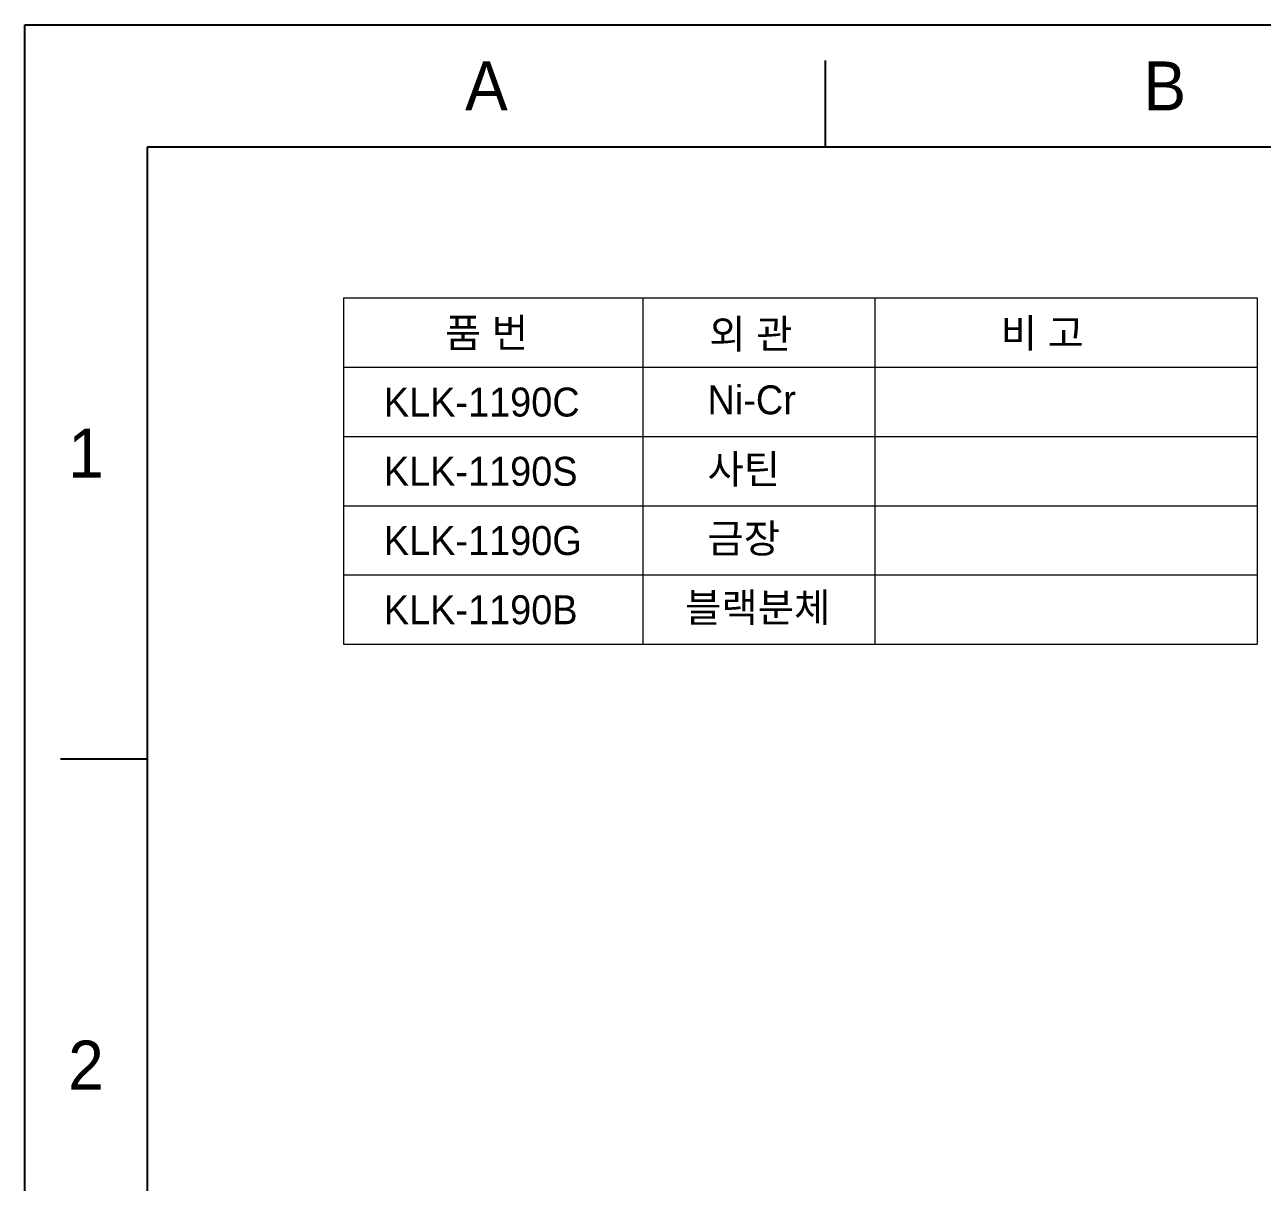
# Model space of a CAD drawing. Extents: x 8750 to 9170, y -15794 to -15200.
# Drawn here: x 8749.8 to 8892.7, y -15333.4 to -15199.7 of the extents above; entities that cross this region are included whole.
import ezdxf

# ---------------------------------------------------------------- set-up
doc = ezdxf.new("R2010")
doc.units = 0
doc.header["$MEASUREMENT"] = 0
doc.layers.get('0').update_dxf_attribs({"linetype": 'CONTINUOUS'})
doc.layers.add('5', color=2, linetype='CONTINUOUS', lineweight=9)
doc.styles.get("Standard").update_dxf_attribs({"font": 'Gulim.ttf'})

msp = doc.modelspace()

# ---------------------------------------------------------------- linework, layer by layer
for p, q in [((8842.314, -15213.835), (8842.314, -15203.835)), ((8763.971, -15213.835), (8763.971, -15779.492)), ((9155.688, -15213.835), (8763.971, -15213.835)), ((8763.971, -15284.542), (8753.971, -15284.542))]:
    msp.add_line(p, q)
msp.add_lwpolyline([(8749.829, -15199.694), (9169.829, -15199.694), (9169.829, -15793.633), (8749.829, -15793.633)], close=True)
msp.add_point((8763.971, -15284.542))
at = {"layer": '5'}
for p, q in [((8786.634, -15231.262), (8786.634, -15271.262)), ((8786.634, -15231.262), (8892.155, -15231.262)), ((8821.219, -15231.262), (8821.219, -15271.262)), ((8848.005, -15231.262), (8848.005, -15271.262)), ((8892.155, -15231.262), (8892.155, -15271.262)), ((8786.634, -15239.262), (8892.155, -15239.262)), ((8786.634, -15247.262), (8892.155, -15247.262)), ((8786.634, -15255.262), (8892.155, -15255.262)), ((8786.634, -15263.262), (8892.155, -15263.262)), ((8786.634, -15271.262), (8892.155, -15271.262))]:
    msp.add_line(p, q, dxfattribs=at)

# ---------------------------------------------------------------- texts
at = {"char_height": 5.657, "attachment_point": 5}
for s, width, insert in [('A', 10, (8803.143, -15206.764)), ('B', 10, (8881.486, -15206.764)), ('1', 50, (8756.9, -15249.189)), ('2', 50, (8756.9, -15319.896))]:
    msp.add_mtext_dynamic_manual_height_columns(s, width=width, gutter_width=12.5, heights=[0], dxfattribs=dict(at, insert=insert))
at = {"layer": '5'}
for s, p in [('품 번', (8798.348, -15236.964)), ('외 관', (8828.88, -15237.09)), ('비 고 ', (8862.533, -15236.988)), ('KLK-1190C', (8791.296, -15244.958)), ('Ni-Cr', (8828.67, -15244.706)), ('KLK-1190S', (8791.296, -15252.958)), ('사틴', (8828.67, -15252.706)), ('KLK-1190G', (8791.296, -15260.958)), ('금장', (8828.67, -15260.706)), ('블랙분체', (8826.077, -15268.706)), ('KLK-1190B', (8791.296, -15268.958))]:
    msp.add_text(s, height=3.3442, dxfattribs=at).set_placement(p)

doc.saveas('drawing.dxf')
